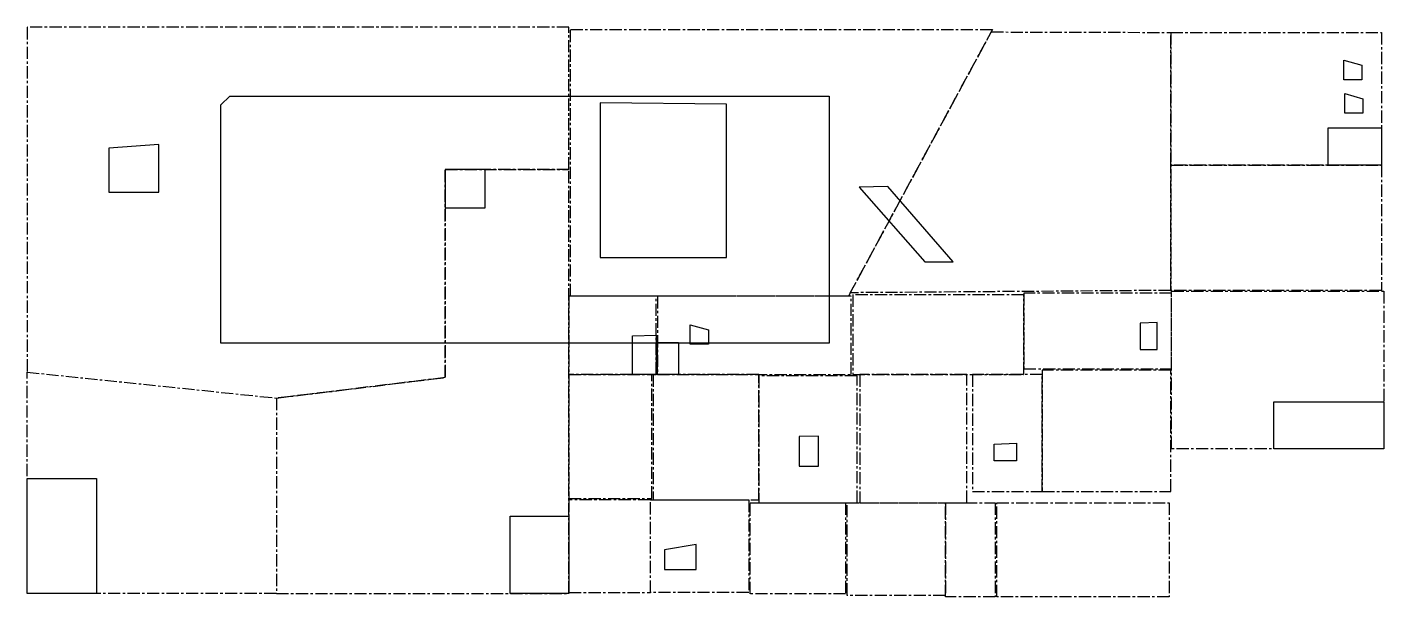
# Model space of a CAD drawing. Header units: metres. Extents: x 9 to 148, y -59 to -1.
import ezdxf

# ---------------------------------------------------------------- set-up
doc = ezdxf.new("R2010")
doc.units = ezdxf.units.M
doc.linetypes.add('AXES', pattern=[2, 1.25, -0.25, 0.25, -0.25])
for name, color, linetype in [('GEX_EDS_RDV_LOC_SOC', 211, 'CONTINUOUS'), ('GEX_EDS_RDV_SANITAIRES', 131, 'CONTINUOUS'), ('GEX_EDS_SDP_1-AUTRE_BUREAU', 1, 'AXES'), ('GEX_EDS_SDP_1-AUTRE_CONGRE', 1, 'AXES'), ('GEX_EDS_SDP_1-AUTRE_ENTREP', 1, 'AXES'), ('GEX_EDS_SDP_1-AUTRE_INDUST', 1, 'AXES'), ('GEX_EDS_SDP_1-COMMERCE_ART', 1, 'AXES'), ('GEX_EDS_SDP_1-COMMERCE_AUT', 1, 'AXES'), ('GEX_EDS_SDP_1-COMMERCE_CIN', 1, 'AXES'), ('GEX_EDS_SDP_1-COMMERCE_DE_', 1, 'AXES'), ('GEX_EDS_SDP_1-COMMERCE_HOT', 1, 'AXES'), ('GEX_EDS_SDP_1-COMMERCE_RES', 1, 'AXES'), ('GEX_EDS_SDP_1-COMMERCE_SER', 1, 'AXES'), ('GEX_EDS_SDP_1-EXPLOITATIO0', 1, 'AXES'), ('GEX_EDS_SDP_1-EXPLOITATION', 1, 'AXES'), ('GEX_EDS_SDP_1-HABITATION_H', 1, 'AXES'), ('GEX_EDS_SDP_1-HABITATION_L', 1, 'AXES'), ('GEX_EDS_SDP_1-SPIC_ADMINIS', 1, 'AXES'), ('GEX_EDS_SDP_1-SPIC_ART_SPE', 1, 'AXES'), ('GEX_EDS_SDP_1-SPIC_AUTRE', 1, 'AXES'), ('GEX_EDS_SDP_1-SPIC_ENSEIGN', 1, 'AXES'), ('GEX_EDS_SDP_1-SPIC_LT', 1, 'AXES'), ('GEX_EDS_SDP_1-SPIC_SPORT', 1, 'AXES'), ('GEX_EDS_SDP_2-TREMIE', 51, 'CONTINUOUS'), ('GEX_EDS_SDP_3-H-180', 15, 'CONTINUOUS'), ('GEX_EDS_SDP_5-PK', 253, 'CONTINUOUS'), ('GEX_EDS_SDP_7-LT', 150, 'CONTINUOUS'), ('GEX_EDS_TA_SDP_CAHIER_DEMO', 40, 'CONTINUOUS')]:
    doc.layers.add(name, color=color, linetype=linetype)

msp = doc.modelspace()

# ---------------------------------------------------------------- linework, layer by layer
at = {"layer": 'GEX_EDS_RDV_LOC_SOC'}
for points in [[(145.76, -6.35), (143.89, -6.35), (143.89, -4.34), (145.76, -4.86)], [(110.34, -45.4), (108.06, -45.4), (108.06, -43.67), (110.34, -43.59)]]:
    msp.add_lwpolyline(points, close=True, dxfattribs=at)
at = {"layer": 'GEX_EDS_RDV_SANITAIRES'}
for points in [[(145.86, -9.79), (143.99, -9.79), (143.99, -7.78), (145.86, -8.3)], [(78.76, -33.45), (76.89, -33.45), (76.89, -31.45), (78.76, -31.96)]]:
    msp.add_lwpolyline(points, close=True, dxfattribs=at)
at = {"layer": 'GEX_EDS_SDP_1-AUTRE_BUREAU'}
msp.add_lwpolyline([(51.79, -15.54), (64.47, -15.54), (64.47, -0.97), (8.92, -0.97), (8.92, -36.3), (34.47, -38.96), (51.79, -36.86)], close=True, dxfattribs=at)
at = {"layer": 'GEX_EDS_SDP_1-AUTRE_CONGRE'}
msp.add_lwpolyline([(64.63, -1.22), (107.88, -1.22), (93.12, -28.52), (64.63, -28.52)], close=True, dxfattribs=at)
at = {"layer": 'GEX_EDS_SDP_1-AUTRE_ENTREP'}
msp.add_lwpolyline([(93.41, -28.52), (73.54, -28.52), (73.54, -36.54), (93.41, -36.54)], close=True, dxfattribs=at)
at = {"layer": 'GEX_EDS_SDP_1-AUTRE_INDUST'}
msp.add_lwpolyline([(73.4, -28.52), (64.47, -28.52), (64.47, -36.54), (73.4, -36.54)], close=True, dxfattribs=at)
at = {"layer": 'GEX_EDS_SDP_1-COMMERCE_ART'}
msp.add_lwpolyline([(107.75, -1.46), (126.15, -1.51), (126.15, -27.93), (93.31, -28.17)], close=True, dxfattribs=at)
at = {"layer": 'GEX_EDS_SDP_1-COMMERCE_AUT'}
for points in [[(126.25, -28.01), (148, -28.01), (148, -44.14), (126.25, -44.14)], [(72.96, -36.54), (64.47, -36.54), (64.47, -49.24), (72.96, -49.24)]]:
    msp.add_lwpolyline(points, close=True, dxfattribs=at)
at = {"layer": 'GEX_EDS_SDP_1-COMMERCE_CIN'}
for points in [[(34.47, -38.96), (34.47, -58.96), (64.47, -58.96), (64.47, -15.54), (51.79, -15.54), (51.79, -36.86)], [(72.81, -49.39), (64.47, -49.39), (64.47, -58.88), (72.81, -58.88)]]:
    msp.add_lwpolyline(points, close=True, dxfattribs=at)
at = {"layer": 'GEX_EDS_SDP_1-COMMERCE_DE_'}
msp.add_lwpolyline([(126.25, -28.22), (111.09, -28.22), (111.09, -35.96), (126.25, -35.96)], close=True, dxfattribs=at)
at = {"layer": 'GEX_EDS_SDP_1-COMMERCE_HOT'}
msp.add_lwpolyline([(111.09, -28.37), (93.56, -28.37), (93.56, -36.54), (111.09, -36.54)], close=True, dxfattribs=at)
at = {"layer": 'GEX_EDS_SDP_1-COMMERCE_RES'}
msp.add_lwpolyline([(126.15, -36.11), (112.99, -36.11), (112.99, -48.51), (126.15, -48.51)], close=True, dxfattribs=at)
at = {"layer": 'GEX_EDS_SDP_1-COMMERCE_SER'}
msp.add_lwpolyline([(112.99, -36.54), (105.83, -36.54), (105.83, -48.51), (112.99, -48.51)], close=True, dxfattribs=at)
at = {"layer": 'GEX_EDS_SDP_1-EXPLOITATIO0'}
msp.add_lwpolyline([(94, -36.69), (83.92, -36.69), (83.92, -49.68), (94, -49.68)], close=True, dxfattribs=at)
at = {"layer": 'GEX_EDS_SDP_1-EXPLOITATION'}
msp.add_lwpolyline([(105.25, -36.54), (94.29, -36.54), (94.29, -49.68), (105.25, -49.68)], close=True, dxfattribs=at)
at = {"layer": 'GEX_EDS_SDP_1-HABITATION_H'}
msp.add_lwpolyline([(83.92, -36.54), (73.1, -36.54), (73.1, -49.39), (83.92, -49.39)], close=True, dxfattribs=at)
at = {"layer": 'GEX_EDS_SDP_1-HABITATION_L'}
for points in [[(34.47, -58.96), (8.92, -58.96), (8.92, -36.3), (34.47, -38.96)], [(72.81, -49.39), (82.89, -49.39), (82.89, -58.88), (72.81, -58.88)]]:
    msp.add_lwpolyline(points, close=True, dxfattribs=at)
at = {"layer": 'GEX_EDS_SDP_1-SPIC_ADMINIS'}
msp.add_lwpolyline([(83.04, -49.68), (92.83, -49.68), (92.83, -59.02), (83.04, -59.02)], close=True, dxfattribs=at)
at = {"layer": 'GEX_EDS_SDP_1-SPIC_ART_SPE'}
msp.add_lwpolyline([(92.98, -49.68), (103.06, -49.68), (103.06, -59.17), (92.98, -59.17)], close=True, dxfattribs=at)
at = {"layer": 'GEX_EDS_SDP_1-SPIC_AUTRE'}
msp.add_lwpolyline([(103.06, -49.68), (108.17, -49.68), (108.17, -59.32), (103.06, -59.32)], close=True, dxfattribs=at)
at = {"layer": 'GEX_EDS_SDP_1-SPIC_ENSEIGN'}
msp.add_lwpolyline([(108.32, -49.68), (126, -49.68), (126, -59.32), (108.32, -59.32)], close=True, dxfattribs=at)
at = {"layer": 'GEX_EDS_SDP_1-SPIC_LT'}
msp.add_lwpolyline([(126.15, -1.51), (147.77, -1.51), (147.77, -15.09), (126.15, -15.09)], close=True, dxfattribs=at)
at = {"layer": 'GEX_EDS_SDP_1-SPIC_SPORT'}
msp.add_lwpolyline([(126.15, -15.09), (147.77, -15.09), (147.77, -27.93), (126.15, -27.93)], close=True, dxfattribs=at)
at = {"layer": 'GEX_EDS_SDP_2-TREMIE'}
for points in [[(94.23, -17.36), (100.94, -25.01), (103.86, -25.01), (97.15, -17.29)], [(88.08, -42.89), (88.08, -45.93), (90.04, -45.93), (90.04, -42.85)], [(8.92, -58.96), (8.92, -47.18), (16.05, -47.18), (16.05, -58.96)], [(74.27, -54.5), (74.27, -56.51), (77.52, -56.51), (77.52, -53.97)]]:
    msp.add_lwpolyline(points, close=True, dxfattribs=at)
at = {"layer": 'GEX_EDS_SDP_3-H-180'}
for points in [[(147.77, -15.09), (142.3, -15.09), (142.3, -11.27), (147.77, -11.27)], [(51.79, -15.54), (51.79, -19.47), (55.88, -19.47), (55.88, -15.54)], [(123.02, -31.3), (123.02, -33.97), (124.75, -33.97), (124.75, -31.21)], [(73.4, -36.54), (70.99, -36.54), (70.99, -32.57), (73.4, -32.53)], [(73.54, -36.54), (73.54, -33.26), (75.69, -33.26), (75.69, -36.54)]]:
    msp.add_lwpolyline(points, close=True, dxfattribs=at)
at = {"layer": 'GEX_EDS_SDP_5-PK'}
msp.add_lwpolyline([(64.47, -58.96), (58.45, -58.96), (58.45, -51.07), (64.47, -51.07)], close=True, dxfattribs=at)
at = {"layer": 'GEX_EDS_SDP_7-LT'}
for points in [[(67.65, -8.71), (67.65, -24.55), (80.63, -24.55), (80.63, -8.86)], [(17.31, -13.36), (17.31, -17.87), (22.42, -17.87), (22.42, -12.99)], [(148, -44.14), (136.71, -44.14), (136.71, -39.35), (148, -39.35)]]:
    msp.add_lwpolyline(points, close=True, dxfattribs=at)
at = {"layer": 'GEX_EDS_TA_SDP_CAHIER_DEMO'}
msp.add_lwpolyline([(29.69, -8.03), (91.14, -8.03), (91.14, -33.34), (28.79, -33.34), (28.79, -8.93)], close=True, dxfattribs=at)

doc.saveas('drawing.dxf')
